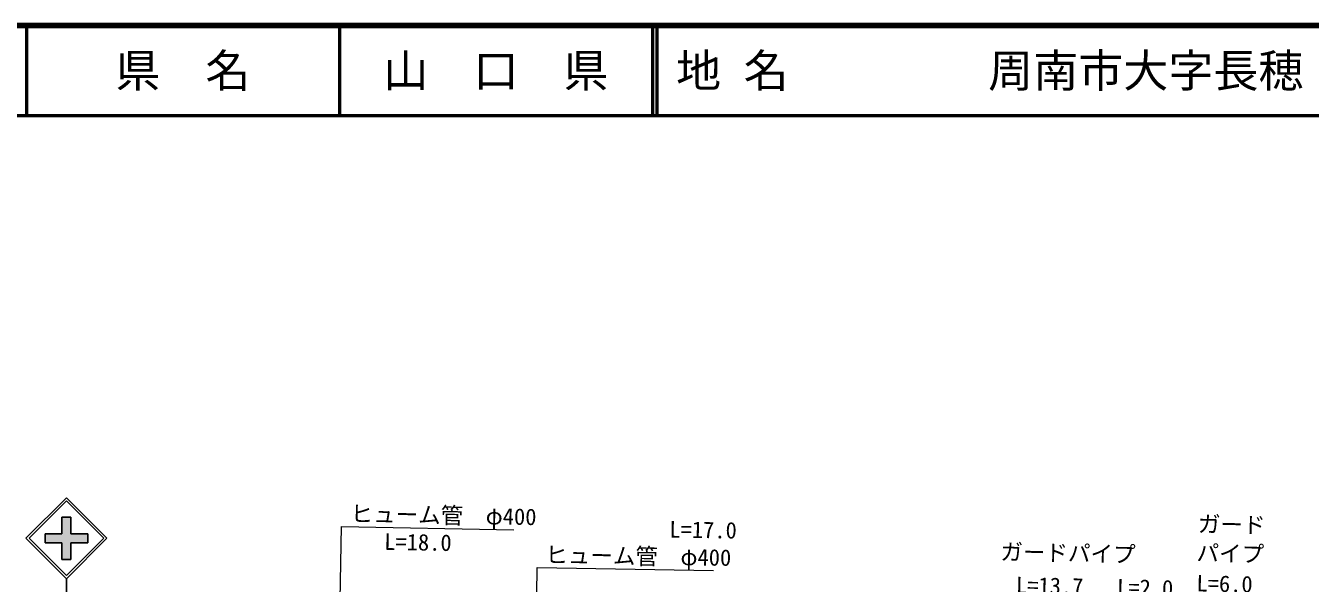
# Model space of a CAD drawing. Units: millimetres at full size, sheet at 1:1000; details may follow other scales. Extents: x 40000 to 680000, y 20000 to 380000.
# Drawn here: x 298175 to 440784, y 318024 to 380000 of the extents above; entities that cross this region are included whole.
import ezdxf
from ezdxf.enums import TextEntityAlignment as Align

# ---------------------------------------------------------------- set-up
doc = ezdxf.new("R2010")
doc.units = ezdxf.units.MM
doc.header["$LTSCALE"] = 1000
for name, color, linetype, lineweight in [('M-STR-HTXT', 7, 'Continuous', 13), ('M-STR-STRC', 7, 'Continuous', 25), ('M-TTL', 2, 'Continuous', 140), ('M-TTL-LINE', 7, 'Continuous', 50)]:
    doc.layers.add(name, color=color, linetype=linetype, lineweight=lineweight)
doc.layers.add('M-TTL-TXT', color=7, linetype='Continuous')
doc.styles.add('ＭＳ ゴシック', font='')
doc.styles.get('ＭＳ ゴシック').set_extended_font_data('MS Gothic')

msp = doc.modelspace()

# ---------------------------------------------------------------- hatches: boundary and pattern name
at = {"layer": 'M-STR-STRC'}
msp.add_hatch(color=256, dxfattribs=at).paths.add_polyline_path([(300337, 323531), (302197, 323531), (302198, 325391), (303198, 325391), (303197, 323531), (305057, 323531), (305056, 322531), (303197, 322531), (303196, 320671), (302196, 320671), (302197, 322531), (300336, 322531)])

# ---------------------------------------------------------------- linework, layer by layer
at = {"layer": 'M-STR-HTXT'}
for points in [[(332629, 291771), (333218, 324336), (352377, 323980)], [(354623, 292580), (354973, 319766), (374518, 319438)]]:
    msp.add_lwpolyline(points, dxfattribs=at)
at = {"layer": 'M-STR-STRC'}
for p, q in [((298196, 323032), (302696, 327532)), ((298550, 323031), (302696, 327178)), ((307196, 323031), (302696, 327532)), ((306843, 323031), (302696, 327178)), ((302198, 325391), (302197, 323531)), ((302198, 325391), (303198, 325391)), ((303198, 325391), (303197, 323531)), ((298196, 323032), (302696, 318531)), ((298550, 323031), (302696, 318884)), ((300337, 323531), (300336, 322531)), ((300336, 322531), (302197, 322531)), ((300337, 323531), (302197, 323531)), ((302197, 322531), (302196, 320671)), ((302696, 318884), (306843, 323031)), ((302696, 318531), (307196, 323031)), ((303197, 322531), (303196, 320671)), ((303197, 323531), (305057, 323531)), ((303197, 322531), (305056, 322531)), ((305057, 323531), (305056, 322531)), ((302196, 320671), (303196, 320671)), ((302696, 318531), (302696, 316531))]:
    msp.add_line(p, q, dxfattribs=at)
at = {"layer": 'M-TTL'}
msp.add_line((680000, 380000), (40000, 380000), dxfattribs=at)
at = {"layer": 'M-TTL-LINE'}
for p, q in [((298250, 380000), (298250, 370000)), ((333000, 380000), (333000, 370000)), ((367750, 380000), (367750, 370000)), ((368250, 380000), (368250, 370000)), ((40000, 370000), (680000, 370000))]:
    msp.add_line(p, q, dxfattribs=at)

# ---------------------------------------------------------------- texts
at = {"layer": 'M-STR-HTXT', "style": 'ＭＳ ゴシック'}
for s, rotation, p in [('ヒューム管\u3000φ400', 358.938, (334219, 324317)), ('ガード', 358.831, (428275, 323174)), ('L=17.0', 359.041, (369615, 322566)), ('L=18.0', 358.938, (337956, 321203)), ('ガードパイプ', 358.812, (406350, 320085)), ('パイプ', 358.831, (428122, 319955)), ('ヒューム管\u3000φ400', 359.041, (355841, 319751)), ('L=13.7   L=2.0', 358.812, (408087, 316372)), ('L=6.0', 358.831, (428122, 316582))]:
    msp.add_text(s, height=1833, rotation=rotation, dxfattribs=at).set_placement(p, align=Align.BOTTOM_LEFT)
at = {"layer": 'M-TTL-TXT', "style": 'ＭＳ ゴシック'}
for s, p in [('県\u3000名', (315625, 375000)), ('山\u3000口\u3000県', (350375, 375000))]:
    msp.add_text(s, height=3666, dxfattribs=at).set_placement(p, align=Align.MIDDLE_CENTER)
for s, p in [('地 名', (370380, 375000)), ('周南市大字長穂', (405024, 375000))]:
    msp.add_text(s, height=3666, dxfattribs=at).set_placement(p, align=Align.MIDDLE_LEFT)

doc.saveas('drawing.dxf')
